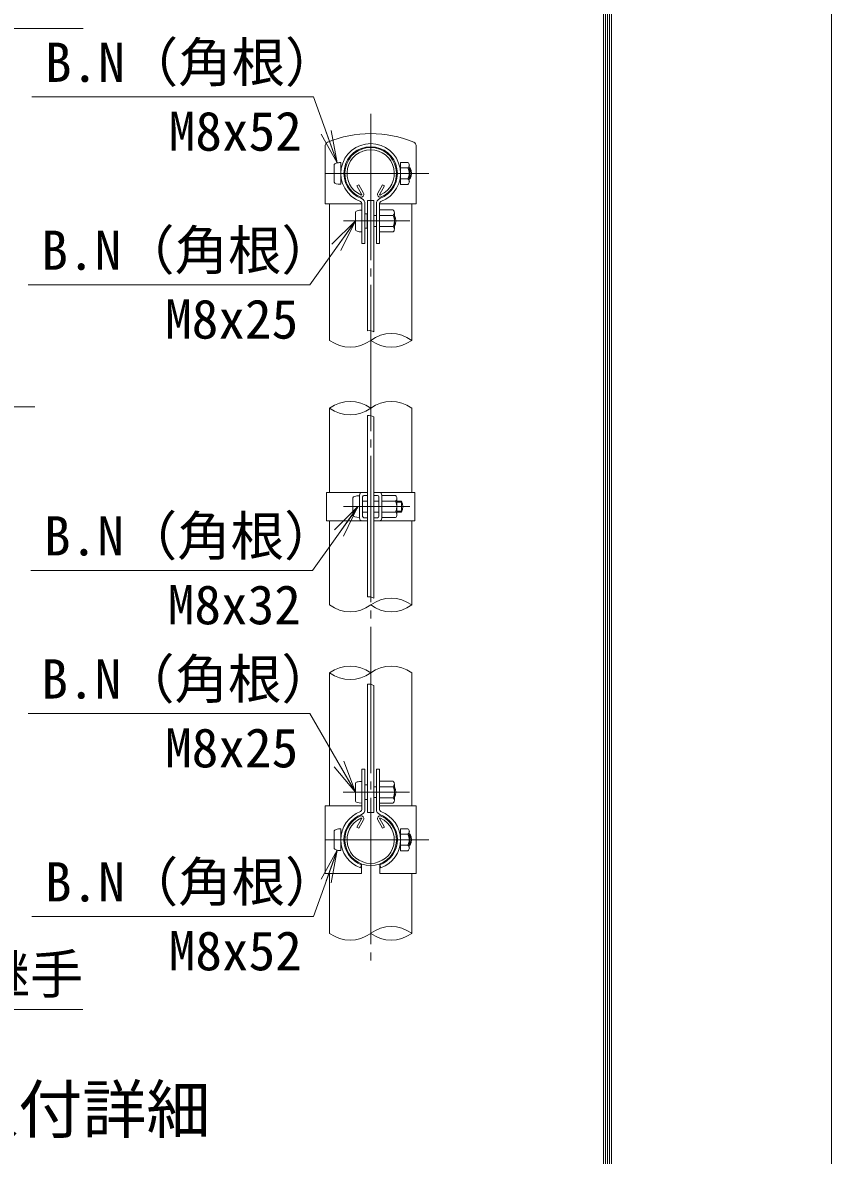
# Model space of a CAD drawing. Units: millimetres, scale not verified. Extents: x -12600 to 12600, y -8910 to 8910.
# Drawn here: x 9619 to 12600, y 561 to 4734 of the extents above; entities that cross this region are included whole.
import ezdxf
from ezdxf.enums import TextEntityAlignment as Align

# ---------------------------------------------------------------- set-up
doc = ezdxf.new("R2010")
doc.units = ezdxf.units.MM
doc.header["$LTSCALE"] = 30
doc.linetypes.add('LONG_CHAIN', pattern=[21, 18, -1, 1, -1])
for name, color, linetype, lineweight in [('0-0_D-TTL', 7, 'Continuous', 9), ('0-1_D-TTL-TXT', 7, 'Continuous', 9), ('0-3_D-STR1', 1, 'Continuous', 9), ('0-6_D-BMK', 2, 'LONG_CHAIN', 9), ('0-7_D-STR3', 3, 'Continuous', 9), ('0-9_D-STR-DIM', 7, 'Continuous', 9), ('0-A_0', 7, 'Continuous', 9), ('0-B_D-STR-TXT', 7, 'Continuous', 9)]:
    doc.layers.add(name, color=color, linetype=linetype, lineweight=lineweight)
doc.styles.add('ＭＳ ゴシック', font='')
doc.styles.get('ＭＳ ゴシック').set_extended_font_data('MS Gothic')

# ---------------------------------------------------------------- blocks, each defined once
blk = doc.blocks.new('_Open')
at = {"layer": '0-A_0'}
blk.add_line((-30, 5), (0, 0), dxfattribs=at)
blk.add_lwpolyline([(-30, -5), (0, 0), (-30, 0)], dxfattribs=at)

msp = doc.modelspace()

# ---------------------------------------------------------------- linework, layer by layer
at = {"layer": '0-0_D-TTL', "color": 2}
msp.add_lwpolyline([(-12600, 8910), (12600, 8910), (12600, -8910), (-12600, -8910)], close=True, dxfattribs=at)
at = {"layer": '0-0_D-TTL'}
for points in [[(-11790, 8250), (11790, 8250), (11790, -8250), (-11790, -8250)], [(-11782.5, 8242.5), (11782.5, 8242.5), (11782.5, -8242.5), (-11782.5, -8242.5)], [(-11775, 8235), (11775, 8235), (11775, -8235), (-11775, -8235)], [(-11767.5, 8227.5), (11767.5, 8227.5), (11767.5, -8227.5), (-11767.5, -8227.5)], [(-11760, 8220), (11760, 8220), (11760, -8220), (-11760, -8220)]]:
    msp.add_lwpolyline(points, close=True, dxfattribs=at)
at = {"layer": '0-3_D-STR1'}
for p, q in [((10850.94, 4132.3), (10857.89, 4136.31)), ((10868.49, 4101.91), (10850.94, 4132.3)), ((10875.43, 4105.92), (10857.89, 4136.31)), ((10928.28, 4105.92), (10945.82, 4136.31)), ((10935.22, 4101.91), (10952.77, 4132.3)), ((10952.77, 4132.3), (10945.82, 4136.31)), ((10750.6, 4066.06), (10750.6, 3563.56)), ((11053.1, 4066.06), (11053.1, 3563.56)), ((10750.6, 3313.56), (10750.6, 3003.53)), ((11053.1, 3313.56), (11053.1, 3003.53)), ((10750.6, 2898.53), (10750.6, 2588.56)), ((11053.1, 2898.53), (11053.1, 2588.56)), ((10750.6, 2338.56), (10750.6, 1848.81)), ((11053.1, 2338.56), (11053.1, 1848.81)), ((10868.49, 1800.47), (10850.94, 1770.08)), ((10875.43, 1796.46), (10857.89, 1766.07)), ((10928.28, 1796.46), (10945.82, 1766.07)), ((10935.22, 1800.47), (10952.77, 1770.08)), ((10850.94, 1770.08), (10857.89, 1766.07)), ((10952.77, 1770.08), (10945.82, 1766.07)), ((10750.6, 1598.81), (10750.6, 1378.81)), ((11053.1, 1598.81), (11053.1, 1378.81))]:
    msp.add_line(p, q, dxfattribs=at)
for centre, radius, start, end in [((10901.85, 4178.56), 95.25, 294.32478, 245.67522), ((10901.85, 4178.56), 87.23, 294.32478, 245.67522), ((10866.75, 4100.9), 10.03, 245.67522, 30), ((10866.75, 4100.9), 2, 245.67522, 30), ((10936.96, 4100.9), 10.03, 150, 294.32478), ((10936.96, 4100.9), 2, 150, 294.32478), ((10901.85, 1723.81), 95.25, 114.32478, 65.67522), ((10901.85, 1723.81), 87.23, 114.32478, 65.67522), ((10866.75, 1801.47), 10.03, 330, 114.32478), ((10866.75, 1801.47), 2, 330, 114.32478), ((10936.96, 1801.47), 10.03, 65.67522, 210), ((10936.96, 1801.47), 2, 65.67522, 210)]:
    msp.add_arc(centre, radius, start, end, dxfattribs=at)
at = {"layer": '0-6_D-BMK'}
for p, q in [((10901.85, 4398.56), (10901.85, 1253.56)), ((10736.71, 4178.56), (11116.39, 4178.56)), ((10801.71, 4003.56), (11046.1, 4003.56)), ((10801.66, 2951.03), (11046.05, 2951.03)), ((10810.6, 2951.03), (11040.6, 2951.03)), ((10800.66, 1898.81), (11045.05, 1898.81)), ((10736.71, 1723.81), (11116.39, 1723.81))]:
    msp.add_line(p, q, dxfattribs=at)
at = {"layer": '0-7_D-STR3'}
for p, q in [((10733.6, 4278.59), (10733.6, 4066.06)), ((11070.1, 4278.59), (11070.1, 4066.06)), ((10791.85, 4218.56), (10791.85, 4138.56)), ((11039.35, 4219.06), (11011.85, 4219.06)), ((11011.85, 4219.06), (11011.85, 4138.06)), ((10767.85, 4211.06), (10767.85, 4146.06)), ((10793.69, 4198.56), (10791.85, 4198.56)), ((11011.85, 4198.56), (11010.02, 4198.56)), ((11039.35, 4198.81), (11011.85, 4198.81)), ((11044.35, 4209.73), (11044.35, 4148)), ((11044.35, 4198.56), (11046.85, 4198.56)), ((11044.35, 4198.56), (11046.85, 4198.56)), ((11044.35, 4195.18), (11048.47, 4195.18)), ((11046.85, 4198.56), (11046.85, 4158.56)), ((10793.69, 4158.56), (10791.85, 4158.56)), ((11011.85, 4158.56), (11010.02, 4158.56)), ((11039.35, 4158.31), (11011.85, 4158.31)), ((11039.35, 4138.06), (11011.85, 4138.06)), ((11044.35, 4161.95), (11048.47, 4161.95)), ((11044.35, 4158.56), (11046.85, 4158.56)), ((11044.35, 4158.56), (11046.85, 4158.56)), ((10733.6, 4066.06), (10869.35, 4066.06)), ((10869.35, 3920.06), (10869.35, 4066.41)), ((10880.85, 3920.06), (10880.85, 4066.41)), ((10890.6, 4078.56), (10890.6, 3599.12)), ((10890.6, 4078.56), (10913.1, 4078.56)), ((10913.1, 4078.56), (10913.1, 3594.49)), ((10922.85, 3920.06), (10922.85, 4066.41)), ((10934.35, 3920.06), (10934.35, 4066.41)), ((10934.35, 4066.06), (11070.1, 4066.06)), ((10845.35, 3970.75), (10845.35, 4035.75)), ((10889.35, 4030.15), (10880.85, 4030.15)), ((10889.35, 4030.15), (10889.35, 3976.97)), ((10889.35, 4023.56), (10890.6, 4023.56)), ((10913.1, 4023.56), (10922.85, 4023.56)), ((10984.35, 4044.06), (10934.35, 4044.06)), ((10984.35, 4023.81), (10934.35, 4023.81)), ((10989.35, 4034.73), (10989.35, 3973)), ((10989.35, 4023.56), (10989.35, 3983.56)), ((10989.35, 4020.18), (10990.97, 4020.18)), ((10889.35, 3976.97), (10880.85, 3976.97)), ((10889.35, 3983.56), (10890.6, 3983.56)), ((10913.1, 3983.56), (10922.85, 3983.56)), ((10984.35, 3983.31), (10934.35, 3983.31)), ((10989.35, 3986.95), (10990.97, 3986.95)), ((10984.35, 3963.06), (10934.35, 3963.06)), ((10869.35, 3920.06), (10880.85, 3920.06)), ((10922.85, 3920.06), (10934.35, 3920.06)), ((10890.6, 3286.14), (10890.6, 2618.81)), ((10913.1, 3281.5), (10913.1, 2614.17)), ((10890.6, 3003.53), (10739.1, 3003.53)), ((10739.1, 2898.53), (10739.1, 3003.53)), ((10836.6, 2983.53), (10836.6, 2918.53)), ((10860.6, 2993.53), (10860.6, 2908.53)), ((10860.6, 2993.53), (10860.6, 2908.53)), ((10872.1, 2987.03), (10872.1, 2915.03)), ((10872.1, 2971.03), (10890.6, 2971.03)), ((10890.6, 2992.03), (10877.1, 2992.03)), ((11064.6, 3003.53), (10913.1, 3003.53)), ((10913.1, 2992.03), (10926.6, 2992.03)), ((10913.1, 2971.03), (10931.6, 2971.03)), ((10931.6, 2987.03), (10931.6, 2915.03)), ((10943.1, 2993.53), (10943.1, 2908.53)), ((10943.1, 2993.53), (10943.1, 2908.53)), ((10993.1, 2991.53), (10943.1, 2991.53)), ((10993.1, 2971.28), (10943.1, 2971.28)), ((10998.1, 2982.2), (10998.1, 2920.47)), ((10998.1, 2971.03), (11015.6, 2971.03)), ((10998.1, 2967.65), (11017.22, 2967.65)), ((11015.6, 2971.03), (11015.6, 2931.03)), ((11064.6, 2898.53), (11064.6, 3003.53)), ((10872.1, 2931.03), (10890.6, 2931.03)), ((10913.1, 2931.03), (10931.6, 2931.03)), ((10993.1, 2930.78), (10943.1, 2930.78)), ((10998.1, 2934.42), (11017.22, 2934.42)), ((10998.1, 2931.03), (11015.6, 2931.03)), ((10739.1, 2898.53), (10890.6, 2898.53)), ((10890.6, 2910.03), (10877.1, 2910.03)), ((10913.1, 2910.03), (10926.6, 2910.03)), ((10913.1, 2898.53), (11064.6, 2898.53)), ((10993.1, 2910.53), (10943.1, 2910.53)), ((10913.1, 2292.35), (10913.1, 1823.81)), ((10869.35, 1983.81), (10869.35, 1835.96)), ((10869.35, 1983.81), (10880.85, 1983.81)), ((10880.85, 1983.81), (10880.85, 1835.96)), ((10922.85, 1983.81), (10922.85, 1835.96)), ((10922.85, 1983.81), (10934.35, 1983.81)), ((10934.35, 1983.81), (10934.35, 1835.96)), ((10845.35, 1931.31), (10845.35, 1866.31)), ((10889.35, 1925.4), (10880.85, 1925.4)), ((10984.35, 1939.31), (10934.35, 1939.31)), ((10989.35, 1929.98), (10989.35, 1868.25)), ((10913.1, 1918.81), (10922.85, 1918.81)), ((10913.1, 1878.81), (10922.85, 1878.81)), ((10984.35, 1919.06), (10934.35, 1919.06)), ((10934.35, 1918.81), (10935.35, 1918.81)), ((10934.35, 1878.81), (10935.35, 1878.81)), ((10984.35, 1878.56), (10934.35, 1878.56)), ((10989.35, 1918.81), (10989.35, 1878.81)), ((10989.35, 1915.43), (10990.97, 1915.43)), ((10989.35, 1882.2), (10990.97, 1882.2)), ((10733.6, 1848.81), (10869.35, 1848.81)), ((10733.6, 1848.81), (10733.6, 1598.81)), ((10889.35, 1872.22), (10880.85, 1872.22)), ((10984.35, 1858.31), (10934.35, 1858.31)), ((10934.35, 1848.81), (11070.1, 1848.81)), ((11070.1, 1848.81), (11070.1, 1598.81)), ((10767.85, 1756.31), (10767.85, 1691.31)), ((10791.85, 1763.81), (10791.85, 1683.81)), ((11039.35, 1764.31), (11011.85, 1764.31)), ((11011.85, 1764.31), (11011.85, 1683.31)), ((11044.35, 1754.98), (11044.35, 1693.25)), ((10793.69, 1743.81), (10791.85, 1743.81)), ((10793.69, 1743.81), (10791.85, 1743.81)), ((11011.85, 1743.81), (11010.02, 1743.81)), ((11011.85, 1743.81), (11010.02, 1743.81)), ((11039.35, 1744.06), (11011.85, 1744.06)), ((11044.35, 1743.81), (11046.85, 1743.81)), ((11044.35, 1740.43), (11048.47, 1740.43)), ((11046.85, 1743.81), (11046.85, 1703.81)), ((10793.69, 1703.81), (10791.85, 1703.81)), ((10793.69, 1703.81), (10791.85, 1703.81)), ((11011.85, 1703.81), (11010.02, 1703.81)), ((11011.85, 1703.81), (11010.02, 1703.81)), ((11039.35, 1703.56), (11011.85, 1703.56)), ((11039.35, 1683.31), (11011.85, 1683.31)), ((11044.35, 1707.2), (11048.47, 1707.2)), ((11044.35, 1703.81), (11046.85, 1703.81)), ((11044.35, 1703.81), (11046.85, 1703.81)), ((10868.35, 1631.18), (10864.44, 1620.37)), ((10868.35, 1631.18), (10868.35, 1598.81)), ((10935.35, 1631.18), (10935.35, 1598.81)), ((10935.35, 1631.18), (10939.27, 1620.37)), ((10733.6, 1598.81), (10868.35, 1598.81)), ((10935.35, 1598.81), (11070.1, 1598.81))]:
    msp.add_line(p, q, dxfattribs=at)
msp.add_lwpolyline([(10890.6, 2296.99), (10890.6, 1823.81), (10913.1, 1823.81)], dxfattribs=at)
for centre, radius, start, end in [((10901.85, 3914.13), 411.25, 67.22973, 112.77027), ((10750.1, 4278.59), 16.5, 116.72671, 180), ((10901.85, 4178.56), 110, 290.1633, 249.8367), ((10901.85, 4178.56), 98.5, 289.83718, 250.16282), ((11053.6, 4278.59), 16.5, 0, 63.27329), ((11031.67, 4208.94), 12.71, 307.21089, 52.78911), ((11000.85, 4178.56), 43.51, 332.26063, 27.73937), ((11009.35, 4178.56), 42.5, 331.92751, 28.07249), ((11031.61, 4148.19), 12.75, 307.42505, 52.57495), ((10859.35, 4066.41), 10, 0, 62.72039), ((10859.35, 4066.41), 21.5, 0, 65.03562), ((10944.35, 4066.41), 21.5, 114.96438, 180), ((10944.35, 4066.41), 10, 117.27961, 180), ((10976.67, 4033.94), 12.71, 307.21089, 52.78911), ((10945.85, 4003.56), 43.51, 332.26063, 27.73937), ((10951.85, 4003.56), 42.5, 331.92751, 28.07249), ((10976.61, 3973.19), 12.75, 307.42505, 52.57495), ((10870.6, 2993.53), 10, 90, 180), ((10877.1, 2987.03), 5, 90, 180), ((10926.6, 2987.03), 5, 0, 90), ((10933.1, 2993.53), 10, 0, 90), ((10985.42, 2981.41), 12.71, 307.21089, 52.78911), ((10954.6, 2951.03), 43.51, 332.26063, 27.73937), ((10978.1, 2951.03), 42.5, 331.92751, 28.07249), ((10985.36, 2920.66), 12.75, 307.42505, 52.57495), ((10870.6, 2908.53), 10, 180, 270), ((10877.1, 2915.03), 5, 180, 270), ((10926.6, 2915.03), 5, 270, 0), ((10933.1, 2908.53), 10, 270, 0), ((10976.67, 1929.19), 12.71, 307.21089, 52.78911), ((10945.85, 1898.81), 43.51, 332.26063, 27.73937), ((10976.61, 1868.44), 12.75, 307.42505, 52.57495), ((10951.85, 1898.81), 42.5, 331.92751, 28.07249), ((10901.85, 1723.81), 110, 110.1633, 250.11694), ((10901.85, 1723.81), 98.5, 109.83718, 250.11694), ((10859.35, 1835.96), 10, 297.27961, 0), ((10859.35, 1835.96), 21.5, 294.96438, 0), ((10944.35, 1835.96), 21.5, 180, 245.03562), ((10944.35, 1835.96), 10, 180, 242.72039), ((10901.85, 1723.81), 98.5, 289.88306, 70.16282), ((10901.85, 1723.81), 110, 289.88306, 69.8367), ((11031.67, 1754.19), 12.71, 307.21089, 52.78911), ((11000.85, 1723.81), 43.51, 332.26063, 27.73937), ((11009.35, 1723.81), 42.5, 331.92751, 28.07249), ((11031.61, 1693.44), 12.75, 307.42505, 52.57495)]:
    msp.add_arc(centre, radius, start, end, dxfattribs=at)
for centre, start_param, end_param in [((10791.85, 4211.06), 1.5707963, 3.1415927), ((10791.85, 4146.06), 3.1415927, 4.712389), ((10869.35, 4035.75), 1.5707963, 3.1415927), ((10869.35, 3970.75), 3.1415927, 4.712389), ((10860.6, 2983.53), 1.5707963, 3.1415927), ((10860.6, 2918.53), 3.1415927, 4.712389), ((10869.35, 1931.31), 1.5707963, 3.1415927), ((10869.35, 1866.31), 3.1415927, 4.712389), ((10791.85, 1756.31), 1.5707963, 3.1415927), ((10791.85, 1691.31), 3.1415927, 4.712389)]:
    msp.add_ellipse(centre, major_axis=(24, 0), ratio=0.3125, start_param=start_param, end_param=end_param, dxfattribs=at)
at = {"layer": '0-9_D-STR-DIM'}
for centre, radius, start, end in [((10894.8, 3560.91), 38.4, 60.95271, 95.76063), ((10826.23, 3665.44), 126.88, 233.41445, 306.58555), ((10977.48, 3461.68), 126.88, 53.41445, 126.58555), ((10977.48, 3665.44), 126.88, 233.41445, 306.58555), ((10826.23, 3211.68), 126.88, 53.41445, 126.58555), ((10977.48, 3211.68), 126.88, 53.41445, 126.58555), ((10826.23, 3415.44), 126.88, 233.41445, 306.58555), ((10894.46, 3247.93), 38.4, 60.95271, 95.76063), ((10826.23, 2690.44), 126.88, 233.41445, 306.58555), ((10894.46, 2580.6), 38.4, 60.95271, 95.76063), ((10977.48, 2486.68), 126.88, 53.41445, 126.58555), ((10977.48, 2690.44), 126.88, 233.41445, 306.58555), ((10826.23, 2236.68), 126.88, 53.41445, 126.58555), ((10826.23, 2440.44), 126.88, 233.41445, 306.58555), ((10977.48, 2236.68), 126.88, 53.41445, 126.58555), ((10894.46, 2258.78), 38.4, 60.95271, 95.76063), ((10826.23, 1480.69), 126.88, 233.41445, 306.58555), ((10977.48, 1276.93), 126.88, 53.41445, 126.58555), ((10977.48, 1480.69), 126.88, 233.41445, 306.58555)]:
    msp.add_arc(centre, radius, start, end, dxfattribs=at)
at = {"layer": '0-B_D-STR-TXT'}
for points in [[(9842.47, 4712.47), (8800.69, 4712.47), (8563.34, 4270.94)], [(9652.37, 4460.86), (10690.57, 4460.86), (10778.02, 4219.21)], [(9639.04, 3768.55), (10677.24, 3768.55), (10844.19, 4001.93)], [(9663.86, 3318.42), (8777.16, 3318.42), (8596.63, 2977.88)], [(9648.79, 2716.02), (10686.99, 2716.02), (10853.94, 2949.4)], [(9639.04, 2188.86), (10677.24, 2188.86), (10844.35, 1900.54)], [(9652.37, 1441.2), (10690.57, 1441.2), (10778.02, 1682.85)], [(9840.46, 1097.59), (8798.69, 1097.59), (8573.21, 1626.47)]]:
    msp.add_lwpolyline(points, dxfattribs=at)

# ---------------------------------------------------------------- block references
at = {"layer": '0-B_D-STR-TXT', "xscale": 4, "yscale": 4}
for p, rotation in [((10778.7, 4217.33), 289.89477), ((10845.35, 4003.56), 54.42149), ((10855.1, 2951.03), 54.42149), ((10845.35, 1898.81), 300.09685), ((10778.7, 1684.73), 70.10523)]:
    msp.add_blockref('_Open', p, dxfattribs=dict(at, rotation=rotation))

# ---------------------------------------------------------------- texts
at = {"layer": '0-1_D-TTL-TXT', "style": 'ＭＳ ゴシック'}
msp.add_text('主柱部取付詳細', height=173.1, dxfattribs=at).set_placement((8658.17, 591.94), align=Align.BOTTOM_LEFT)
at = {"layer": '0-B_D-STR-TXT', "style": 'ＭＳ ゴシック'}
for s, p in [('B.N（角根）', (9701.08, 4472.66)), ('M8x52', (10157.34, 4218.92)), ('B.N（角根）', (9687.75, 3780.35)), ('M8x25', (10144.01, 3526.62)), ('B.N（角根）', (9697.5, 2727.82)), ('M8x32', (10153.76, 2474.09)), ('B.N（角根）', (9687.75, 2200.66)), ('M8x25', (10144.01, 1946.93)), ('B.N（角根）', (9701.08, 1453)), ('M8x52', (10157.34, 1199.27)), ('主柱下継手', (8858.47, 1113.14))]:
    msp.add_text(s, height=144.3, dxfattribs=at).set_placement(p, align=Align.BOTTOM_LEFT)

doc.saveas('drawing.dxf')
